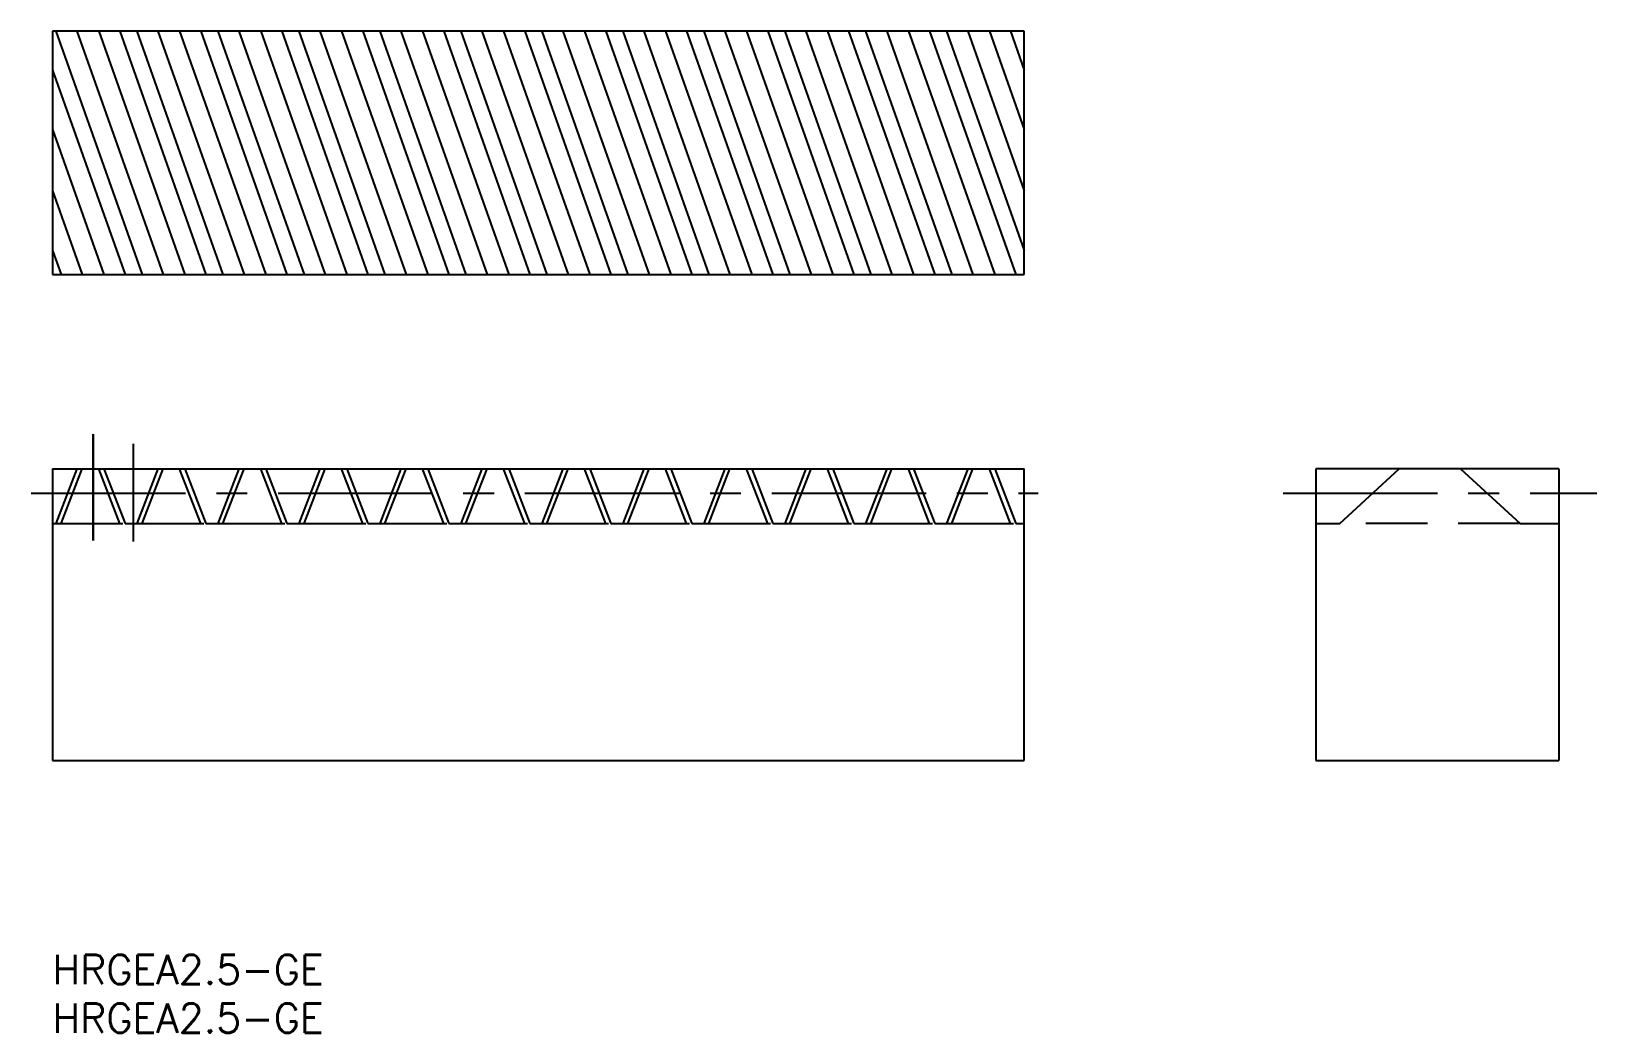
# Model space of a CAD drawing. Extents: x -2 to 159, y -8 to 95.
import ezdxf

# ---------------------------------------------------------------- set-up
doc = ezdxf.new("R2010")
doc.units = 0
doc.header["$LTSCALE"] = 0.5
doc.linetypes.add('CENTER', pattern=[50.8, 31.75, -6.35, 6.35, -6.35])
doc.linetypes.add('DASHED', pattern=[19.05, 12.7, -6.35])
for name, color, linetype in [('MSM_CENTER', 1, 'CENTER'), ('MSM_CONTINUOUS', 7, 'CONTINUOUS'), ('MSM_DASHED', 4, 'DASHED'), ('MSM_PART_NUMBER', 7, 'CONTINUOUS')]:
    doc.layers.add(name, color=color, linetype=linetype)
doc.styles.get("Standard").update_dxf_attribs({"font": 'txt.shx', "height": 3, "bigfont": 'bigfont.shx'})

msp = doc.modelspace()

# ---------------------------------------------------------------- linework, layer by layer
at = {"layer": 'MSM_CENTER'}
for p, q in [((4.17, 42.61), (4.17, 53.57)), ((4.17, 53.57), (4.17, 42.61)), ((8.33, 42.52), (8.33, 52.58)), ((-2.19, 47.5), (101.42, 47.5)), ((126.64, 47.5), (158.9, 47.5))]:
    msp.add_line(p, q, dxfattribs=at)
at = {"layer": 'MSM_CONTINUOUS'}
for p, q in [((0, 95), (0, 70)), ((100, 95), (0, 95)), ((0.34, 95), (9.21, 70)), ((2.51, 95), (11.38, 70)), ((4.75, 95), (13.62, 70)), ((6.92, 95), (15.79, 70)), ((8.68, 95), (17.54, 70)), ((10.85, 95), (19.71, 70)), ((13.08, 95), (21.95, 70)), ((15.26, 95), (24.12, 70)), ((17.01, 95), (25.88, 70)), ((19.18, 95), (28.05, 70)), ((21.42, 95), (30.28, 70)), ((23.59, 95), (32.46, 70)), ((25.34, 95), (34.21, 70)), ((27.51, 95), (36.38, 70)), ((29.75, 95), (38.62, 70)), ((31.92, 95), (40.79, 70)), ((33.67, 95), (42.54, 70)), ((35.85, 95), (44.71, 70)), ((38.08, 95), (46.95, 70)), ((40.25, 95), (49.12, 70)), ((42.01, 95), (50.87, 70)), ((44.18, 95), (53.05, 70)), ((46.42, 95), (55.28, 70)), ((48.59, 95), (57.45, 70)), ((50.34, 95), (59.21, 70)), ((52.51, 95), (61.38, 70)), ((54.75, 95), (63.62, 70)), ((56.92, 95), (65.79, 70)), ((58.67, 95), (67.54, 70)), ((60.85, 95), (69.71, 70)), ((63.08, 95), (71.95, 70)), ((65.25, 95), (74.12, 70)), ((67.01, 95), (75.87, 70)), ((69.18, 95), (78.05, 70)), ((71.41, 95), (80.28, 70)), ((73.59, 95), (82.45, 70)), ((75.34, 95), (84.21, 70)), ((77.51, 95), (86.38, 70)), ((79.75, 95), (88.61, 70)), ((81.92, 95), (90.79, 70)), ((83.67, 95), (92.54, 70)), ((85.84, 95), (94.71, 70)), ((88.08, 95), (96.95, 70)), ((90.25, 95), (99.12, 70)), ((92.01, 95), (100, 72.46)), ((94.18, 95), (100, 78.58)), ((96.41, 95), (100, 84.89)), ((98.59, 95), (100, 91.01)), ((100, 70), (100, 95)), ((0, 91.02), (7.46, 70)), ((0, 84.9), (5.28, 70)), ((0, 78.6), (3.05, 70)), ((0, 72.47), (0.88, 70)), ((0, 70), (100, 70)), ((0, 50), (0, 20)), ((0, 50), (100, 50)), ((0.88, 44.38), (3.05, 50)), ((5.28, 50), (7.46, 44.38)), ((9.21, 44.38), (11.38, 50)), ((13.62, 50), (15.79, 44.38)), ((17.54, 44.38), (19.71, 50)), ((21.95, 50), (24.12, 44.38)), ((25.88, 44.38), (28.05, 50)), ((30.28, 50), (32.46, 44.38)), ((34.21, 44.38), (36.38, 50)), ((38.62, 50), (40.79, 44.38)), ((42.54, 44.38), (44.71, 50)), ((46.95, 50), (49.12, 44.38)), ((50.87, 44.38), (53.05, 50)), ((55.28, 50), (57.45, 44.38)), ((59.21, 44.38), (61.38, 50)), ((63.62, 50), (65.79, 44.38)), ((67.54, 44.38), (69.71, 50)), ((71.95, 50), (74.12, 44.38)), ((75.87, 44.38), (78.05, 50)), ((80.28, 50), (82.45, 44.38)), ((84.21, 44.38), (86.38, 50)), ((88.61, 50), (90.79, 44.38)), ((92.54, 44.38), (94.71, 50)), ((96.95, 50), (99.12, 44.38)), ((100, 20), (100, 50)), ((130, 50), (130, 20)), ((155, 50), (130, 50)), ((132.46, 44.38), (138.58, 50)), ((144.89, 50), (151.01, 44.38)), ((155, 50), (155, 20)), ((0, 44.38), (0.88, 44.38)), ((7.46, 44.38), (9.21, 44.38)), ((15.79, 44.38), (17.54, 44.38)), ((24.12, 44.38), (25.88, 44.38)), ((32.46, 44.38), (34.21, 44.38)), ((40.79, 44.38), (42.54, 44.38)), ((49.12, 44.38), (50.87, 44.38)), ((57.45, 44.38), (59.21, 44.38)), ((65.79, 44.38), (67.54, 44.38)), ((74.12, 44.38), (75.87, 44.38)), ((82.45, 44.38), (84.21, 44.38)), ((90.79, 44.38), (92.54, 44.38)), ((99.12, 44.38), (100, 44.38)), ((130, 44.38), (132.46, 44.38)), ((151.01, 44.38), (155, 44.38)), ((0, 20), (100, 20)), ((130, 20), (155, 20))]:
    msp.add_line(p, q, dxfattribs=at)
at = {"layer": 'MSM_DASHED'}
for p, q in [((2.51, 50), (0.34, 44.38)), ((6.92, 44.38), (4.75, 50)), ((10.85, 50), (8.68, 44.38)), ((15.26, 44.38), (13.08, 50)), ((19.18, 50), (17.01, 44.38)), ((23.59, 44.38), (21.42, 50)), ((27.51, 50), (25.34, 44.38)), ((31.92, 44.38), (29.75, 50)), ((35.85, 50), (33.67, 44.38)), ((40.25, 44.38), (38.08, 50)), ((44.18, 50), (42.01, 44.38)), ((48.59, 44.38), (46.42, 50)), ((52.51, 50), (50.34, 44.38)), ((56.92, 44.38), (54.75, 50)), ((60.85, 50), (58.67, 44.38)), ((65.25, 44.38), (63.08, 50)), ((69.18, 50), (67.01, 44.38)), ((73.59, 44.38), (71.41, 50)), ((77.51, 50), (75.34, 44.38)), ((81.92, 44.38), (79.75, 50)), ((85.84, 50), (83.67, 44.38)), ((90.25, 44.38), (88.08, 50)), ((94.18, 50), (92.01, 44.38)), ((98.59, 44.38), (96.41, 50)), ((0.88, 44.38), (7.46, 44.38)), ((9.21, 44.38), (15.79, 44.38)), ((17.54, 44.38), (24.12, 44.38)), ((25.88, 44.38), (32.46, 44.38)), ((34.21, 44.38), (40.79, 44.38)), ((42.54, 44.38), (49.12, 44.38)), ((50.87, 44.38), (57.45, 44.38)), ((59.21, 44.38), (65.79, 44.38)), ((67.54, 44.38), (74.12, 44.38)), ((75.87, 44.38), (82.45, 44.38)), ((84.21, 44.38), (90.79, 44.38)), ((92.54, 44.38), (99.12, 44.38)), ((151.01, 44.38), (132.46, 44.38))]:
    msp.add_line(p, q, dxfattribs=at)

# ---------------------------------------------------------------- texts
at = {"layer": 'MSM_PART_NUMBER'}
for p in [(0, -3), (0, -8)]:
    msp.add_text('HRGEA2.5-GE', height=3, dxfattribs=at).set_placement(p)

doc.saveas('drawing.dxf')
